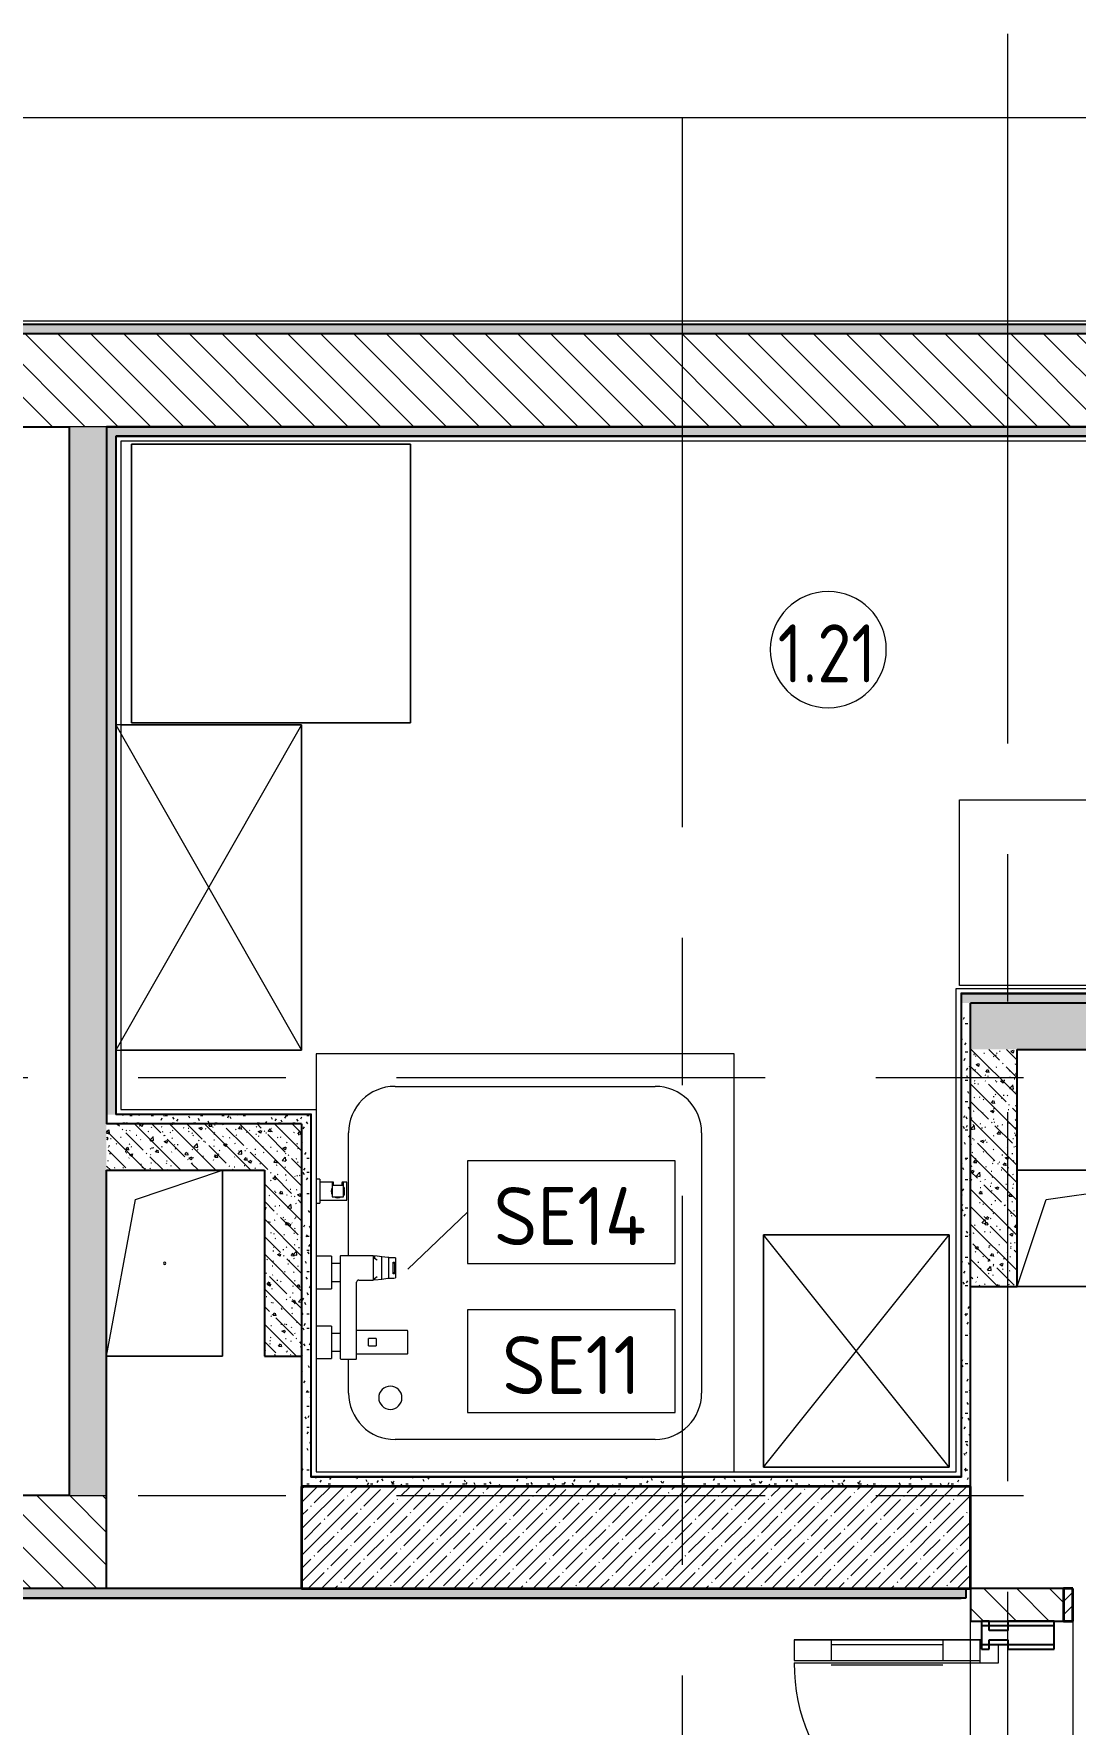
# Model space of a CAD drawing. Header units: millimetres. Extents: x 3991 to 282775, y -8553 to 29560.
# Drawn here: x 112366 to 114607, y 10608 to 14246 of the extents above; entities that cross this region are included whole.
import ezdxf

# ---------------------------------------------------------------- set-up
doc = ezdxf.new("R2010")
doc.units = ezdxf.units.MM
doc.linetypes.add('Осевая', pattern=[1587.5, 317.5, -238.125, 793.75, -238.125])
for name, color, linetype, lineweight in [('A-AREA-IDEN', 7, 'Continuous', 9), ('A-DETL-GENF', 7, 'Continuous', 9), ('A-DOOR', 7, 'Continuous', 9), ('A-DOOR-1', 7, 'Continuous', 15), ('A-GENM', 7, 'Continuous', 9), ('A-GLAZ-CWMG', 7, 'Continuous', 9), ('A-GLAZ-CWMG-1', 7, 'Continuous', 25), ('A-WALL', 7, 'Continuous', 9), ('I-FURN', 7, 'Continuous', 9), ('I-WALL', 7, 'Continuous', 9), ('P-SANR-FIXT-IDEN', 7, 'Continuous', 9), ('Оси', 7, 'Continuous', 9), ('Оси-2', 7, 'Осевая', 9)]:
    doc.layers.add(name, color=color, linetype=linetype, lineweight=lineweight)
for name, color, linetype, lineweight, true_color in [('A-WALL-1', 7, 'Continuous', 25, 0x3c3c3c), ('A-WALL-2', 7, 'Continuous', 35, 0x3c3c3c), ('A-WALL-FNSH-1', 7, 'Continuous', 15, 0x3c3c3c), ('P-SANR-FIXT-1', 7, 'Continuous', 15, 0x4994b4)]:
    doc.layers.add(name, color=color, linetype=linetype, lineweight=lineweight, true_color=true_color)
doc.styles.add('GOST Common_1', font='GOST_Common.ttf', dxfattribs={"height": 125})
doc.styles.add('GOST Common_2', font='GOST_Common.ttf', dxfattribs={"width": 0.9, "height": 125})
pattern_1 = [(45, (38902.026, 0), (-28.51196, 28.51196), []), (45, (38930.54, 0), (-28.51196, 28.51196), [50.403, -10.081, 1.676, -8.404])]
pattern_2 = [(135, (38902.026, 0), (-37.717076, -37.717076), [53.34, -8.89, 1.778, -8.89]), (135, (38902.026, 37.694), (-37.717076, -37.717076), []), (50, (38902.026, 0), (63.763904, -5.57885), [6.667, -73.342]), (355, (38902.026, 0), (-12.334876, 66.869514), [5.334, -58.674]), (100.451, (38907.34, -0.465), (51.43036, 61.29098), [5.667, -62.332]), (46.184, (38902.03, 17.78), (94.87722, -14.714836), [10.001, -110.014]), (96.636, (38909.93, 16.55), (83.09115, 86.5993), [8.5, -93.497]), (351.184, (38902.03, 17.78), (83.09204, 86.59928), [8.001, -88.011]), (21, (38910.916, 13.335), (53.064487, -35.792726), [6.667, -73.342]), (326, (38910.916, 13.335), (21.63066, 64.46546), [5.334, -58.674]), (71.451, (38915.34, 10.35), (74.69646, 28.672367), [5.667, -62.332]), (37.5, (38902.026, 0), (1.080413, 29.594271), [1.676, -56.286, 1.676, -57.887, -58.896]), (37.5, (38902.026, 0), (1.080413, 29.594271), [-117.526, 1.676, -57.22]), (7.5, (38902.026, 0), (23.386368, 35.063507), [1.676, -32.283, 1.676, -54.953, -22.447]), (7.5, (38902.026, 0), (23.386368, 35.063507), [-90.589, 1.676, -20.771]), (327.5, (38882.201, 0), (47.456567, -2.005468), [1.676, -20.549, 1.676, -67.666, -92.011]), (327.5, (38882.201, 0), (47.456567, -2.005468), [-91.567, 1.676, -90.335]), (317.5, (38873.31, 0), (51.844948, 8.89904), [1.676, -27.216, 1.676, -44.374, -65.341]), (317.5, (38873.31, 0), (51.844948, 8.89904), [-74.943, 1.676, -63.665])]
pattern_3 = [(135, (38902.026, 0), (-35.35534, -35.35534), [])]
pattern_4 = [(0, (38902.026, 0), (60.96, 15.24), [5.029, -40.691, 5.029, -40.691, -243.84]), (0, (38902.026, 0), (60.96, 15.24), [-91.44, 5.029, -86.411, 5.029, -40.691, -106.68]), (0, (38902.026, 0), (60.96, 15.24), [-228.6, 5.029, -25.451, 5.029, -71.171]), (120, (38924.886, 7.62), (-43.6782272, 45.1729086), [5.029, -40.691, 5.029, -40.691, -243.84]), (120, (38924.886, 7.62), (-43.6782272, 45.1729086), [-91.44, 5.029, -86.411, 5.029, -40.691, -106.68]), (120, (38924.886, 7.62), (-43.6782272, 45.1729086), [-228.6, 5.029, -25.451, 5.029, -71.171]), (240, (38932.506, 38.1), (-17.2817728, -60.4129086), [5.029, -40.691, 5.029, -40.691, -243.84]), (240, (38932.506, 38.1), (-17.2817728, -60.4129086), [-91.44, 5.029, -86.411, 5.029, -40.691, -106.68]), (240, (38932.506, 38.1), (-17.2817728, -60.4129086), [-228.6, 5.029, -25.451, 5.029, -71.171])]

# ---------------------------------------------------------------- blocks, each defined once
blk = doc.blocks.new('SND_Aquanet_Душевой поддон_HX108_Квадратный_С опорами_Сантехкомплект__$ - 900х900-18627870-Фрагмент 1_9')
at = {"layer": 'P-SANR-FIXT-1'}
for p, q in [((450, 450), (330.3, 450)), ((450, -450), (450, 450)), ((-280, 380), (-206.7, 380)), ((15.3, 380), (280, 380)), ((-380, -280), (-380, 280)), ((380, 280), (380, -280)), ((280, -380), (-280, -380)), ((-449.7, -450), (450, -450))]:
    blk.add_line(p, q, dxfattribs=at)
for centre, radius, start, end in [((-280, 280), 100, 90, 180), ((280, 280), 100, 0, 90), ((-290, 290), 25, 90, 270), ((-290, 290), 25, 270, 90), ((-280, -280), 100, 180, 270), ((280, -280), 100, 270, 0)]:
    blk.add_arc(centre, radius, start, end, dxfattribs=at)
blk = doc.blocks.new('Прямоугольный импост - Импост структурный с накладкой - 160мм Темный-32274804-Фрагмент 1_9')
at = {"layer": 'A-GLAZ-CWMG-1'}
for p, q in [((-50, 40), (-50, 140)), ((-50, 140), (0, 140)), ((0, 140), (0, 40)), ((-40, 40), (-50, 40)), ((-40, 0), (-40, 40)), ((-10, 40), (-10, 0)), ((0, 40), (-10, 40)), ((-50, -17), (-50, 0)), ((-50, 0), (-40, 0)), ((-10, 0), (0, 0)), ((0, 0), (0, -17)), ((0, -17), (-50, -17))]:
    blk.add_line(p, q, dxfattribs=at)
blk = doc.blocks.new('Дверь_Витражная_остекление_ - ВВ-6 остекление-32274838-Фрагмент 1_9')
at = {"layer": 'A-DETL-GENF'}
for p, q in [((705, 420), (660, 420)), ((660, 420), (660, 20)), ((705, 420), (660, 420)), ((660, 420), (660, 20)), ((705, 420), (705, 20)), ((705, 20), (705, 420)), ((651, 340), (651, 100)), ((705, 340), (660, 340)), ((695, 340), (695, 100)), ((705, 100), (660, 100))]:
    blk.add_line(p, q, dxfattribs=at)
at = {"layer": 'A-DOOR'}
blk.add_line((655, 420), (655, 20), dxfattribs=at)
for centre, radius, start, end in [((655, 20), 400, 90, 180), ((-655, 20), 910, 360, 21.4986)]:
    blk.add_arc(centre, radius, start, end, dxfattribs=at)
at = {"layer": 'A-DOOR-1'}
for p, q in [((705, 20), (655, 20)), ((655, 20), (655, -20)), ((705, 17), (705, 20)), ((655, -20), (695, -20))]:
    blk.add_line(p, q, dxfattribs=at)
blk = doc.blocks.new('GM_Отверстие прямоугольное _в плите_ - Отверстие-23875750-Фрагмент 1_9')
at = {"layer": 'A-GENM'}
for p, q in [((-62.5, 137.5), (125, 200)), ((125, 200), (125, -200)), ((125, -200), (125, 200)), ((-125, -200), (-62.5, 137.5)), ((125, -200), (-125, -200)), ((-125, -200), (125, -200))]:
    blk.add_line(p, q, dxfattribs=at)
for start, end in [(360, 180), (180, 360)]:
    blk.add_arc((0, 0), 2.5, start, end, dxfattribs=at)
blk = doc.blocks.new('GM_Отверстие прямоугольное _в плите_ - Отверстие-V87-Фрагмент 1_9')
at = {"layer": 'A-GENM'}
for p, q in [((-250, 125), (250, 125)), ((250, 125), (-250, 125)), ((-187.5, 62.5), (250, 125)), ((250, 125), (250, -125)), ((250, -125), (250, 125)), ((-250, -125), (-187.5, 62.5)), ((250, -125), (-250, -125)), ((-250, -125), (250, -125))]:
    blk.add_line(p, q, dxfattribs=at)
for start, end in [(360, 180), (180, 360)]:
    blk.add_arc((0, 0), 2.5, start, end, dxfattribs=at)
blk = doc.blocks.new('Прямоугольный импост - Импост структурный с накладкой - 160мм Темный-32274805-Фрагмент 1_9')
at = {"layer": 'A-GLAZ-CWMG-1'}
for p, q in [((-25, 40), (-25, 140)), ((-25, 140), (25, 140)), ((25, 140), (25, 40)), ((-15, 40), (-25, 40)), ((-15, 0), (-15, 40)), ((15, 40), (15, 0)), ((25, 40), (15, 40)), ((-25, -17), (-25, 0)), ((-25, 0), (-15, 0)), ((15, 0), (25, 0)), ((25, 0), (25, -17)), ((25, -17), (-25, -17))]:
    blk.add_line(p, q, dxfattribs=at)
blk = doc.blocks.new('Шкаф параметрический - 1_165-V88-Фрагмент 1_9')
at = {"layer": 'I-FURN'}
for p, q in [((0, 0), (500, 400)), ((0, 400), (500, 0)), ((500, 400), (0, 400)), ((0, 400), (0, 0)), ((0, 0), (0, 400)), ((0, 400), (500, 400)), ((500, 0), (500, 400)), ((500, 400), (500, 0)), ((0, 0), (500, 0)), ((500, 0), (0, 0))]:
    blk.add_line(p, q, dxfattribs=at)
blk = doc.blocks.new('Шкаф параметрический - 1_185а-25647047-Фрагмент 1_9')
at = {"layer": 'I-FURN'}
for p, q in [((0, 0), (700, 400)), ((0, 400), (700, 0)), ((700, 400), (0, 400)), ((0, 400), (0, 0)), ((0, 11), (0, 400)), ((0, 400), (700, 400)), ((700, 0), (700, 400)), ((700, 400), (700, 11)), ((0, 0), (700, 0))]:
    blk.add_line(p, q, dxfattribs=at)
blk = doc.blocks.new('Холодильник встроенный 1180 мм - 6_14-25647170-Фрагмент 1_9')
at = {"layer": 'I-FURN'}
for p, q in [((305.1, 329.9), (-294.9, 329.9)), ((-294.9, 329.9), (-294.9, -270.1)), ((-294.9, -270.1), (-294.9, 329.9)), ((-294.9, 329.9), (305.1, 329.9)), ((305.1, -270.1), (305.1, 329.9)), ((305.1, 329.9), (305.1, -270.1)), ((-294.9, -270.1), (305.1, -270.1)), ((305.1, -270.1), (-294.9, -270.1))]:
    blk.add_line(p, q, dxfattribs=at)
blk = doc.blocks.new('Стол базовый прямоугольный - 1_77-25647262-Фрагмент 1_9')
at = {"layer": 'I-FURN'}
for p, q in [((-300, 200), (300, 200)), ((-300, -200), (-300, 200)), ((300, 200), (300, -200)), ((300, -200), (-300, -200))]:
    blk.add_line(p, q, dxfattribs=at)
blk = doc.blocks.new('Смеситель для ванны с душевым гарнитуром - Смеситель для ванны с душевым гарнитуром-30756537-Фрагмент 1_9')
at = {"layer": 'P-SANR-FIXT-1'}
for p, q in [((74079, 11781), (74071, 11781)), ((74079, 11780.8), (74079, 11781)), ((74079, 11781), (74079, 11779.4)), ((74079, 11779.4), (74079, 11730.6)), ((74106.3, 11774.2), (74079, 11774.2)), ((74129.8, 11767), (74105.8, 11767)), ((74105.8, 11767), (74105.8, 11743)), ((74108.3, 11774.2), (74106.3, 11774.2)), ((74106.3, 11774.2), (74106.3, 11767)), ((74106.3, 11767), (74106.3, 11774.2)), ((74108.8, 11767), (74108.8, 11773.7)), ((74126.8, 11773.7), (74126.8, 11767)), ((74129.5, 11774.2), (74127.3, 11774.2)), ((74129.5, 11767), (74129.5, 11774.2)), ((74137, 11774.2), (74129.5, 11774.2)), ((74129.5, 11774.2), (74129.5, 11767)), ((74129.8, 11743), (74129.8, 11767)), ((74131.3, 11763.4), (74129.8, 11763.4)), ((74131.3, 11763.4), (74129.8, 11763.4)), ((74131.3, 11763.4), (74129.8, 11763.4)), ((74131.3, 11763.4), (74129.8, 11763.4)), ((74131.3, 11763.4), (74129.8, 11763.4)), ((74131.3, 11763.4), (74129.8, 11763.4)), ((74131.3, 11763.4), (74129.8, 11763.4)), ((74131.3, 11763.4), (74129.8, 11763.4)), ((74129.8, 11760.2), (74131.3, 11760.2)), ((74129.8, 11760.2), (74131.3, 11760.2)), ((74129.8, 11760.2), (74131.3, 11760.2)), ((74129.8, 11760.2), (74131.3, 11760.2)), ((74129.8, 11760.2), (74131.3, 11760.2)), ((74129.8, 11760.2), (74131.3, 11760.2)), ((74129.8, 11760.2), (74131.3, 11760.2)), ((74129.8, 11760.2), (74131.3, 11760.2)), ((74131.3, 11758.9), (74129.8, 11758.9)), ((74131.3, 11758.9), (74129.8, 11758.9)), ((74131.3, 11758.9), (74129.8, 11758.9)), ((74131.3, 11758.9), (74129.8, 11758.9)), ((74131.3, 11758.9), (74129.8, 11758.9)), ((74131.3, 11758.9), (74129.8, 11758.9)), ((74131.3, 11758.9), (74129.8, 11758.9)), ((74131.3, 11758.9), (74129.8, 11758.9)), ((74129.8, 11755.6), (74131.3, 11755.6)), ((74129.8, 11755.6), (74131.3, 11755.6)), ((74129.8, 11755.6), (74131.3, 11755.6)), ((74129.8, 11755.6), (74131.3, 11755.6)), ((74129.8, 11755.6), (74131.3, 11755.6)), ((74129.8, 11755.6), (74131.3, 11755.6)), ((74129.8, 11755.6), (74131.3, 11755.6)), ((74129.8, 11755.6), (74131.3, 11755.6)), ((74131.3, 11754.4), (74129.8, 11754.4)), ((74131.3, 11754.4), (74129.8, 11754.4)), ((74131.3, 11754.4), (74129.8, 11754.4)), ((74131.3, 11754.4), (74129.8, 11754.4)), ((74131.3, 11754.4), (74129.8, 11754.4)), ((74131.3, 11754.4), (74129.8, 11754.4)), ((74131.3, 11754.4), (74129.8, 11754.4)), ((74131.3, 11754.4), (74129.8, 11754.4)), ((74129.8, 11751.1), (74131.3, 11751.1)), ((74129.8, 11751.1), (74131.3, 11751.1)), ((74129.8, 11751.1), (74131.3, 11751.1)), ((74129.8, 11751.1), (74131.3, 11751.1)), ((74129.8, 11751.1), (74131.3, 11751.1)), ((74129.8, 11751.1), (74131.3, 11751.1)), ((74129.8, 11751.1), (74131.3, 11751.1)), ((74129.8, 11751.1), (74131.3, 11751.1)), ((74131.3, 11749.8), (74129.8, 11749.8)), ((74131.3, 11749.8), (74129.8, 11749.8)), ((74131.3, 11749.8), (74129.8, 11749.8)), ((74131.3, 11749.8), (74129.8, 11749.8)), ((74131.3, 11749.8), (74129.8, 11749.8)), ((74131.3, 11749.8), (74129.8, 11749.8)), ((74131.3, 11749.8), (74129.8, 11749.8)), ((74131.3, 11749.8), (74129.8, 11749.8)), ((74131.3, 11763.4), (74131.3, 11760.2)), ((74131.3, 11760.2), (74131.3, 11763.4)), ((74131.3, 11763.4), (74131.3, 11760.2)), ((74131.3, 11760.2), (74131.3, 11763.4)), ((74131.3, 11763.4), (74131.3, 11760.2)), ((74131.3, 11760.2), (74131.3, 11763.4)), ((74131.3, 11763.4), (74131.3, 11760.2)), ((74131.3, 11760.2), (74131.3, 11763.4)), ((74131.3, 11763.4), (74131.3, 11760.2)), ((74131.3, 11760.2), (74131.3, 11763.4)), ((74131.3, 11763.4), (74131.3, 11760.2)), ((74131.3, 11760.2), (74131.3, 11763.4)), ((74131.3, 11763.4), (74131.3, 11760.2)), ((74131.3, 11760.2), (74131.3, 11763.4)), ((74131.3, 11763.4), (74131.3, 11760.2)), ((74131.3, 11760.2), (74131.3, 11763.4)), ((74131.3, 11758.9), (74131.3, 11755.6)), ((74131.3, 11755.6), (74131.3, 11758.9)), ((74131.3, 11758.9), (74131.3, 11755.6)), ((74131.3, 11755.6), (74131.3, 11758.9)), ((74131.3, 11758.9), (74131.3, 11755.6)), ((74131.3, 11755.6), (74131.3, 11758.9)), ((74131.3, 11758.9), (74131.3, 11755.6)), ((74131.3, 11755.6), (74131.3, 11758.9)), ((74131.3, 11758.9), (74131.3, 11755.6)), ((74131.3, 11755.6), (74131.3, 11758.9)), ((74131.3, 11758.9), (74131.3, 11755.6)), ((74131.3, 11755.6), (74131.3, 11758.9)), ((74131.3, 11758.9), (74131.3, 11755.6)), ((74131.3, 11755.6), (74131.3, 11758.9)), ((74131.3, 11758.9), (74131.3, 11755.6)), ((74131.3, 11755.6), (74131.3, 11758.9)), ((74131.3, 11754.4), (74131.3, 11751.1)), ((74131.3, 11751.1), (74131.3, 11754.4)), ((74131.3, 11754.4), (74131.3, 11751.1)), ((74131.3, 11751.1), (74131.3, 11754.4)), ((74131.3, 11754.4), (74131.3, 11751.1)), ((74131.3, 11751.1), (74131.3, 11754.4)), ((74131.3, 11754.4), (74131.3, 11751.1)), ((74131.3, 11751.1), (74131.3, 11754.4)), ((74131.3, 11754.4), (74131.3, 11751.1)), ((74131.3, 11751.1), (74131.3, 11754.4)), ((74131.3, 11754.4), (74131.3, 11751.1)), ((74131.3, 11751.1), (74131.3, 11754.4)), ((74131.3, 11754.4), (74131.3, 11751.1)), ((74131.3, 11751.1), (74131.3, 11754.4)), ((74131.3, 11754.4), (74131.3, 11751.1)), ((74131.3, 11751.1), (74131.3, 11754.4)), ((74131.3, 11749.8), (74131.3, 11746.6)), ((74131.3, 11746.6), (74131.3, 11749.8)), ((74131.3, 11749.8), (74131.3, 11746.6)), ((74131.3, 11746.6), (74131.3, 11749.8)), ((74131.3, 11749.8), (74131.3, 11746.6)), ((74131.3, 11746.6), (74131.3, 11749.8)), ((74131.3, 11749.8), (74131.3, 11746.6)), ((74131.3, 11746.6), (74131.3, 11749.8)), ((74131.3, 11749.8), (74131.3, 11746.6)), ((74131.3, 11746.6), (74131.3, 11749.8)), ((74131.3, 11749.8), (74131.3, 11746.6)), ((74131.3, 11746.6), (74131.3, 11749.8)), ((74131.3, 11749.8), (74131.3, 11746.6)), ((74131.3, 11746.6), (74131.3, 11749.8)), ((74131.3, 11749.8), (74131.3, 11746.6)), ((74131.3, 11746.6), (74131.3, 11749.8)), ((74137, 11735.7), (74137, 11774.2)), ((74071, 11729), (74079, 11729)), ((74079, 11735.7), (74137, 11735.7)), ((74079, 11730.6), (74079, 11729)), ((74079, 11729), (74079, 11729.2)), ((74105.8, 11743), (74129.8, 11743)), ((74129.8, 11746.6), (74131.3, 11746.6)), ((74129.8, 11746.6), (74131.3, 11746.6)), ((74129.8, 11746.6), (74131.3, 11746.6)), ((74129.8, 11746.6), (74131.3, 11746.6)), ((74129.8, 11746.6), (74131.3, 11746.6)), ((74129.8, 11746.6), (74131.3, 11746.6)), ((74129.8, 11746.6), (74131.3, 11746.6)), ((74129.8, 11746.6), (74131.3, 11746.6)), ((74104, 11615), (74071, 11615)), ((74104, 11615), (74071, 11615)), ((74104, 11615), (74104, 11545)), ((74104, 11615), (74104, 11545)), ((74123.3, 11615), (74123.3, 11395)), ((74123.3, 11615), (74123.3, 11395)), ((74193.8, 11616), (74124.3, 11616)), ((74193.8, 11616), (74124.3, 11616)), ((74194.8, 11565), (74194.8, 11615)), ((74194.8, 11565), (74194.8, 11615)), ((74194.8, 11612.7), (74202.5, 11607.2)), ((74196.6, 11615.9), (74197.4, 11615.9)), ((74196.6, 11615.9), (74196.6, 11610.8)), ((74213, 11614), (74197.4, 11615.9)), ((74213, 11566), (74213, 11614)), ((74225.9, 11612.4), (74213, 11614)), ((74227.4, 11612.2), (74225.9, 11612.4)), ((74227.4, 11567.8), (74227.4, 11612.2)), ((74229.8, 11611.9), (74227.4, 11612.2)), ((74238.6, 11612), (74229.8, 11612)), ((74242.1, 11611.5), (74238.6, 11612)), ((74242.1, 11611.5), (74242.1, 11568.5)), ((74123.3, 11599.2), (74104, 11599.2)), ((74196.6, 11567), (74196.6, 11564.1)), ((74213, 11566), (74225.9, 11567.6)), ((74225.9, 11567.6), (74227.4, 11567.8)), ((74227.4, 11567.8), (74229.8, 11568)), ((74229.8, 11568), (74238.6, 11568)), ((74237.2, 11579.6), (74237.2, 11600.4)), ((74240.2, 11600.4), (74237.2, 11600.4)), ((74240.2, 11579.6), (74237.2, 11579.6)), ((74237.5, 11602.5), (74239.9, 11602.5)), ((74239.9, 11577.5), (74237.5, 11577.5)), ((74238.1, 11601.7), (74238.1, 11602.5)), ((74238.1, 11577.5), (74238.1, 11578.3)), ((74238.6, 11568), (74242.1, 11568.5)), ((74240.2, 11600.4), (74240.2, 11579.6)), ((74071, 11545), (74104, 11545)), ((74071, 11545), (74104, 11545)), ((74104, 11560.7), (74123.3, 11560.7)), ((74158.3, 11395), (74158.3, 11559)), ((74158.3, 11395), (74158.3, 11559)), ((74163.3, 11564), (74193.8, 11564)), ((74163.3, 11564), (74193.8, 11564)), ((74197.4, 11564.1), (74196.6, 11564.1)), ((74197.4, 11564.1), (74213, 11566)), ((74104, 11465), (74071, 11465)), ((74104, 11465), (74071, 11465)), ((74104, 11465), (74104, 11395)), ((74104, 11465), (74104, 11395)), ((74123.3, 11449.2), (74104, 11449.2)), ((74267.8, 11455), (74158.3, 11455)), ((74200.3, 11438), (74184.3, 11438)), ((74184.3, 11437.5), (74184.3, 11438)), ((74184.3, 11438), (74184.3, 11437.9)), ((74184.3, 11422.5), (74184.3, 11437.5)), ((74184.3, 11422), (74184.3, 11422.5)), ((74184.3, 11422.1), (74184.3, 11422)), ((74184.3, 11422), (74200.3, 11422)), ((74200.3, 11437.9), (74200.3, 11438)), ((74200.3, 11438), (74200.3, 11437.5)), ((74200.3, 11437.5), (74200.3, 11422.5)), ((74200.3, 11422.5), (74200.3, 11422)), ((74200.3, 11422), (74200.3, 11422.1)), ((74268.3, 11405.5), (74268.3, 11454.5)), ((74071, 11395), (74104, 11395)), ((74071, 11395), (74104, 11395)), ((74104, 11410.7), (74123.3, 11410.7)), ((74124.3, 11394), (74157.3, 11394)), ((74124.3, 11394), (74157.3, 11394)), ((74158.3, 11405), (74267.8, 11405))]:
    blk.add_line(p, q, dxfattribs=at)
at = {"layer": 'P-SANR-FIXT-1', "flags": 128}
for points in [[(74202.5, 11571), (74196.9, 11566.2), (74194.8, 11565.3)], [(74237.2, 11600.4), (74237.2, 11600.8), (74237.2, 11601.3), (74237.3, 11601.7), (74237.3, 11602), (74237.3, 11602.3), (74237.4, 11602.4), (74237.5, 11602.5)], [(74237.5, 11577.5), (74237.4, 11577.6), (74237.3, 11577.7), (74237.3, 11578), (74237.3, 11578.3), (74237.2, 11578.7), (74237.2, 11579.1), (74237.2, 11579.6)], [(74240, 11602.4), (74240, 11602.3), (74240.1, 11602), (74240.1, 11601.7), (74240.2, 11601.3), (74240.2, 11600.8), (74240.2, 11600.4)], [(74240.2, 11579.6), (74240.2, 11579.1), (74240.2, 11578.7), (74240.1, 11578.3), (74240.1, 11578), (74240, 11577.7), (74240, 11577.6)]]:
    blk.add_lwpolyline(points, dxfattribs=at)
at = {"layer": 'P-SANR-FIXT-1'}
for centre, radius, start, end in [((74117.8, 11755), 14.2, 148.1524, 211.7439), ((74117.8, 11755), 14.2, 148.1524, 211.7439), ((74108.3, 11773.7), 0.5, 0, 90), ((74127.3, 11773.7), 0.5, 90, 180), ((74117.8, 11755), 14.2, 328.3082, 32.0443), ((74117.8, 11755), 14.2, 328.3082, 32.0443), ((74117.8, 11755), 14.2, 238.2631, 301.8541), ((74117.8, 11755), 14.2, 238.2631, 301.8541), ((74124.3, 11615), 1, 90, 180), ((74124.3, 11615), 1, 90, 180), ((74193.8, 11615), 1, 0, 90), ((74193.8, 11615), 1, 0, 90), ((74163.3, 11559), 5, 90, 180), ((74163.3, 11559), 5, 90, 180), ((74193.8, 11565), 1, 270, 0), ((74193.8, 11565), 1, 270, 0), ((74267.8, 11454.5), 0.5, 0, 90), ((74124.3, 11395), 1, 180, 270), ((74124.3, 11395), 1, 180, 270), ((74157.3, 11395), 1, 270, 0), ((74157.3, 11395), 1, 270, 0), ((74267.8, 11405.5), 0.5, 270, 0)]:
    blk.add_arc(centre, radius, start, end, dxfattribs=at)
blk = doc.blocks.new('DET_L_Линия разрыва - М100-30660190-Фрагмент 1_9')
at = {"layer": 'A-DETL-GENF'}
blk.add_line((8187.9, 0), (0, 0), dxfattribs=at)
blk = doc.blocks.new('Марка_Помещения - Номер-25198446-Фрагмент 1_9')
at = {"layer": 'A-AREA-IDEN'}
for start, end in [(360, 180), (180, 360)]:
    blk.add_arc((0, 0), 2.5, start, end, dxfattribs=at)
blk = doc.blocks.new('М_сантехническая_рамка1 - В рамке-30590747-Фрагмент 1_9')
at = {"layer": 'P-SANR-FIXT-IDEN'}
for p, q in [((4.293, 2.24), (-4.639, 2.24)), ((-4.639, 2.24), (-4.639, -2.178)), ((4.293, -2.178), (4.293, 2.24)), ((-4.639, -2.178), (4.293, -2.178))]:
    blk.add_line(p, q, dxfattribs=at)

msp = doc.modelspace()

# ---------------------------------------------------------------- hatches: boundary and pattern name
at = {"layer": 'I-WALL'}
h = msp.add_hatch(dxfattribs=at)
h.set_pattern_fill('FP_13', color=256, style=0, pattern_type=2)
h.set_pattern_definition(pattern_4)
h.paths.add_polyline_path([(116918.3, 13600), (116918.3, 13620), (109712, 13620), (109712, 13600), (116127.9, 13600)])
h = msp.add_hatch(dxfattribs=at)
h.set_pattern_fill('FP_12', color=256, style=0, pattern_type=2)
h.set_pattern_definition(pattern_3)
h.paths.add_polyline_path([(116918.3, 13400), (116918.3, 13600), (107552, 13600), (107552, 13400), (116181.8, 13400)])
h = msp.add_hatch(dxfattribs=at)
h.set_pattern_fill('FP_15', color=256, style=0, pattern_type=2)
h.set_pattern_definition(pattern_2)
h.paths.add_polyline_path([(112442, 11100), (112522, 11100), (112522, 13400), (112442, 13400), (112442, 12178.4)])
h = msp.add_hatch(dxfattribs=at)
h.set_pattern_fill('FP_13', color=256, style=0, pattern_type=2)
h.set_pattern_definition(pattern_4)
h.paths.add_polyline_path([(112522, 11920), (112542, 11920), (112542, 13400), (112522, 13400), (112522, 12178.4)])
h = msp.add_hatch(dxfattribs=at)
h.set_pattern_fill('FP_13', color=256, style=0, pattern_type=2)
h.set_pattern_definition(pattern_4)
h.paths.add_polyline_path([(116081.8, 13380), (116081.8, 13400), (112542, 13400), (112542, 13380), (116061.8, 13380)])
h = msp.add_hatch(dxfattribs=at)
h.set_pattern_fill('FP_13', color=256, style=0, pattern_type=2)
h.set_pattern_definition(pattern_4)
h.paths.add_polyline_path([(116061.8, 12160), (116061.8, 12180), (114362, 12180), (114362, 12160), (115012.7, 12160)])
h = msp.add_hatch(dxfattribs=at)
h.set_pattern_fill('FP_13', color=256, style=0, pattern_type=2)
h.set_pattern_definition(pattern_4)
h.paths.add_polyline_path([(114382, 11140), (114382, 12160), (114362, 12160), (114362, 11140)])
h = msp.add_hatch(dxfattribs=at)
h.set_pattern_fill('FP_15', color=256, style=0, pattern_type=2)
h.set_pattern_definition(pattern_2)
h.paths.add_polyline_path([(116081.8, 12060), (116081.8, 12160), (114382, 12160), (114382, 12060), (115681.8, 12060)])
h = msp.add_hatch(dxfattribs=at)
h.set_pattern_fill('FP_15', color=256, style=0, pattern_type=2)
h.set_pattern_definition(pattern_2)
h.paths.add_polyline_path([(114482, 11550), (114482, 12060), (114382, 12060), (114382, 11550)])
h = msp.add_hatch(dxfattribs=at)
h.set_pattern_fill('FP_13', color=256, style=0, pattern_type=2)
h.set_pattern_definition(pattern_4)
h.paths.add_polyline_path([(112942, 11900), (112942, 11920), (112522, 11920), (112522, 11900), (112782.5, 11900)])
h = msp.add_hatch(dxfattribs=at)
h.set_pattern_fill('FP_15', color=256, style=0, pattern_type=2)
h.set_pattern_definition(pattern_2)
h.paths.add_polyline_path([(112862, 11800), (112862, 11900), (112522, 11900), (112522, 11800), (112782.5, 11800)])
h = msp.add_hatch(dxfattribs=at)
h.set_pattern_fill('FP_15', color=256, style=0, pattern_type=2)
h.set_pattern_definition(pattern_2)
h.paths.add_polyline_path([(112862, 11400), (112942, 11400), (112942, 11900), (112862, 11900), (112862, 11478.7)])
h = msp.add_hatch(dxfattribs=at)
h.set_pattern_fill('FP_13', color=256, style=0, pattern_type=2)
h.set_pattern_definition(pattern_4)
h.paths.add_polyline_path([(112962, 11140), (112962, 11920), (112942, 11920), (112942, 11140)])
h = msp.add_hatch(dxfattribs=at)
h.set_pattern_fill('FP_13', color=256, style=0, pattern_type=2)
h.set_pattern_definition(pattern_4)
h.paths.add_polyline_path([(114382, 11120), (114382, 11140), (112942, 11140), (112942, 11120), (113897.6, 11120)])
h = msp.add_hatch(dxfattribs=at)
h.set_pattern_fill('FP_12', color=256, style=0, pattern_type=2)
h.set_pattern_definition(pattern_3)
h.paths.add_polyline_path([(112522, 10900), (112522, 11100), (111831.8, 11100), (111831.8, 10900), (111861.8, 10900)])
h.paths.add_polyline_path([(110552.2, 10900), (110881.8, 10900), (110881.8, 11100), (108520.8, 11100), (108520.8, 10900), (108550.8, 10900)])
h.paths.add_polyline_path([(107570.8, 10900), (107570.8, 11100), (105662, 11100), (105662, 10900), (107540.8, 10900)])
h.paths.add_polyline_path([(105462, 10900), (105462, 11100), (101062, 11100), (101062, 10900), (103861.4, 10900)])
h = msp.add_hatch(dxfattribs=at)
h.set_pattern_fill('FP_4', color=256, style=0, pattern_type=2)
h.set_pattern_definition(pattern_1)
h.paths.add_polyline_path([(114382, 10900), (114382, 11120), (112942, 11120), (112942, 10900)])
h = msp.add_hatch(dxfattribs=at)
h.set_pattern_fill('FP_13', color=256, style=0, pattern_type=2)
h.set_pattern_definition(pattern_4)
h.paths.add_polyline_path([(114372, 10880), (114372, 10900), (111861.8, 10899.8), (111861.8, 10892), (111831.8, 10892), (111831.8, 10880), (112782.5, 10880)])
h.paths.add_polyline_path([(110851.8, 10880), (110881.8, 10880), (110881.8, 10892), (110851.8, 10892), (110851.8, 10900), (108550.8, 10900), (108550.8, 10892), (108520.8, 10892), (108520.8, 10880), (110552.2, 10880)])
h.paths.add_polyline_path([(107540.8, 10880), (107570.8, 10880), (107570.8, 10892), (107540.8, 10892), (107540.8, 10900), (101062, 10900), (101062, 10880), (106091.7, 10880)])
h.paths.add_polyline_path([(100862, 10880), (100862, 10900), (100842, 10900), (100842, 10880)])
h = msp.add_hatch(dxfattribs=at)
h.set_pattern_fill('FP_12', color=256, style=0, pattern_type=2)
h.set_pattern_definition(pattern_3)
h.paths.add_polyline_path([(114582, 10830), (114582, 10900), (114382, 10900), (114382, 10830)])
h = msp.add_hatch(dxfattribs=at)
h.set_pattern_fill('FP_4', color=256, style=0, pattern_type=2)
h.set_pattern_definition(pattern_1)
h.paths.add_polyline_path([(114602, 10830), (114602, 10900), (114582, 10900), (114582, 10830)])

# ---------------------------------------------------------------- linework, layer by layer
at = {"layer": 'A-WALL'}
for p, q in [((112522, 13400), (112442, 13400)), ((112442, 11100), (112522, 11100))]:
    msp.add_line(p, q, dxfattribs=at)
at = {"layer": 'A-WALL-1'}
for p, q in [((116918.3, 13620), (109732, 13620)), ((116918.3, 13600), (109712, 13600)), ((112122, 13400), (112442, 13400)), ((112442, 13400), (112442, 11100)), ((112522, 13400), (116081.8, 13400)), ((112522, 13400), (112522, 11900)), ((116081.8, 13400), (112522, 13400)), ((116061.8, 13380), (112542, 13380)), ((112542, 13380), (112542, 11920)), ((116061.8, 12180), (114362, 12180)), ((114362, 11140), (114362, 12180)), ((116081.8, 12160), (114382, 12160)), ((114382, 11120), (114382, 12160)), ((114482, 12060), (115581.8, 12060)), ((114482, 11550), (114482, 12060)), ((112942, 11900), (112522, 11900)), ((112962, 11920), (112542, 11920)), ((112942, 11900), (112942, 11120)), ((112962, 11920), (112962, 11140)), ((112522, 10900), (112522, 11800)), ((112522, 11800), (112862, 11800)), ((112862, 11800), (112862, 11400)), ((114382, 11550), (114482, 11550)), ((112862, 11400), (112942, 11400)), ((114362, 11140), (112962, 11140)), ((112442, 11100), (112122, 11100)), ((114382, 11120), (114382, 11120)), ((111831.8, 10880), (114372, 10880)), ((112942, 10900), (111861.8, 10900)), ((114372, 10880), (114372, 10900)), ((114382, 10900), (114382, 10830)), ((114582, 10900), (114382, 10900)), ((114382, 10830), (114582, 10830))]:
    msp.add_line(p, q, dxfattribs=at)
at = {"layer": 'A-WALL-2'}
for p, q in [((114382, 11120), (112942, 11120)), ((112942, 11120), (112942, 10900)), ((114382, 10900), (114382, 11120)), ((112942, 10900), (114382, 10900)), ((114602, 10900), (114582, 10900)), ((114582, 10900), (114582, 10830)), ((114602, 10830), (114602, 10900)), ((114582, 10830), (114602, 10830))]:
    msp.add_line(p, q, dxfattribs=at)
at = {"layer": 'A-WALL-FNSH-1'}
for p, q in [((109732, 13628), (116918.3, 13628)), ((112543, 13379), (116060.8, 13379)), ((112543, 11921), (112543, 13379)), ((114361, 12181), (114361, 11141)), ((116060.8, 12181), (114361, 12181)), ((112963, 11921), (112543, 11921)), ((112963, 11141), (112963, 11921)), ((114361, 11141), (112963, 11141)), ((111831.8, 10879), (114361.5, 10879)), ((114361.5, 10879), (114361.5, 10880))]:
    msp.add_line(p, q, dxfattribs=at)
at = {"layer": 'I-WALL'}
for p, q in [((116050.8, 13369), (112553, 13369)), ((112553, 13369), (112553, 11931)), ((114351, 11151), (114351, 12191)), ((114351, 12191), (116050.8, 12191)), ((112553, 11931), (112973, 11931)), ((112973, 11931), (112973, 11151)), ((112973, 11151), (114351, 11151)), ((114382, 10275.8), (114382, 10830)), ((114602, 10830), (114602, 10275.8))]:
    msp.add_line(p, q, dxfattribs=at)
at = {"layer": 'P-SANR-FIXT-IDEN'}
msp.add_line((113170.3, 11587.5), (113299.3, 11710.1), dxfattribs=at)
at = {"layer": 'Оси'}
for p, q in [((114462, 12995.5), (114462, 14245.5)), ((113762, 12815.5), (113762, 14065.5))]:
    msp.add_line(p, q, dxfattribs=at)
at = {"layer": 'Оси-2'}
for p, q in [((99890.5, 13400), (115668.3, 13400)), ((114462, 10575.5), (114462, 12995.5)), ((113762, 10395.5), (113762, 12815.5)), ((99890.5, 12000), (115668.3, 12000)), ((99890.5, 11100), (115668.3, 11100))]:
    msp.add_line(p, q, dxfattribs=at)

# ---------------------------------------------------------------- block references
at = {"layer": 'A-AREA-IDEN', "xscale": 49.99999999999998, "yscale": 49.99999999999998, "zscale": 49.99999999999998}
msp.add_blockref('Марка_Помещения - Номер-25198446-Фрагмент 1_9', (114075.5, 12920.5), dxfattribs=at)
at = {"layer": 'A-DETL-GENF', "rotation": 180}
msp.add_blockref('DET_L_Линия разрыва - М100-30660190-Фрагмент 1_9', (116918.3, 14065.5), dxfattribs=at)
at = {"layer": 'A-DOOR', "rotation": 89.99999999999959}
msp.add_blockref('Дверь_Витражная_остекление_ - ВВ-6 остекление-32274838-Фрагмент 1_9', (114422, 10085), dxfattribs=at)
at = {"layer": 'A-GENM'}
for name, p in [('GM_Отверстие прямоугольное _в плите_ - Отверстие-23875750-Фрагмент 1_9', (112647, 11600)), ('GM_Отверстие прямоугольное _в плите_ - Отверстие-V87-Фрагмент 1_9', (114732, 11675))]:
    msp.add_blockref(name, p, dxfattribs=at)
at = {"layer": 'A-GLAZ-CWMG', "extrusion": (0, 0, -1), "rotation": 90.00000000000041}
for name, p in [('Прямоугольный импост - Импост структурный с накладкой - 160мм Темный-32274805-Фрагмент 1_9', (-114422, 10805)), ('Прямоугольный импост - Импост структурный с накладкой - 160мм Темный-32274804-Фрагмент 1_9', (-114422, 10820))]:
    msp.add_blockref(name, p, dxfattribs=at)
at = {"layer": 'I-FURN'}
for name, p, rotation in [('Холодильник встроенный 1180 мм - 6_14-25647170-Фрагмент 1_9', (112846.3, 13067.9), 270.0000000000001), ('Шкаф параметрический - 1_185а-25647047-Фрагмент 1_9', (112542, 12758.5), 269.9999999999994), ('Шкаф параметрический - 1_165-V88-Фрагмент 1_9', (114336, 11161), 89.99999999999973)]:
    msp.add_blockref(name, p, dxfattribs=dict(at, rotation=rotation))
msp.add_blockref('Стол базовый прямоугольный - 1_77-25647262-Фрагмент 1_9', (114657.7, 12397.4), dxfattribs=at)
at = {"layer": 'P-SANR-FIXT-1', "rotation": 90.0000000000005}
msp.add_blockref('SND_Aquanet_Душевой поддон_HX108_Квадратный_С опорами_Сантехкомплект__$ - 900х900-18627870-Фрагмент 1_9', (113423, 11600.7), dxfattribs=at)
at = {"layer": 'P-SANR-FIXT-1'}
msp.add_blockref('Смеситель для ванны с душевым гарнитуром - Смеситель для ванны с душевым гарнитуром-30756537-Фрагмент 1_9', (38902, 0), dxfattribs=at)
at = {"layer": 'P-SANR-FIXT-IDEN', "xscale": 49.99999999999998, "yscale": 49.99999999999998, "zscale": 49.99999999999998}
for p in [(113531.3, 11708.5), (113531.3, 11388)]:
    msp.add_blockref('М_сантехническая_рамка1 - В рамке-30590747-Фрагмент 1_9', p, dxfattribs=at)

# ---------------------------------------------------------------- texts
at = {"layer": 'A-AREA-IDEN', "insert": (113966.5, 12974.8), "char_height": 125, "width": 274.177, "attachment_point": 1, "style": 'GOST Common_2'}
msp.add_mtext('1.21', dxfattribs=at)
at = {"layer": 'P-SANR-FIXT-IDEN', "char_height": 125, "attachment_point": 1, "style": 'GOST Common_1'}
for s, insert, width in [('SE14', (113355.3, 11764), 424.894), ('SE11', (113373.5, 11443.4), 380.802)]:
    msp.add_mtext(s, dxfattribs=dict(at, insert=insert, width=width))

doc.saveas('drawing.dxf')
